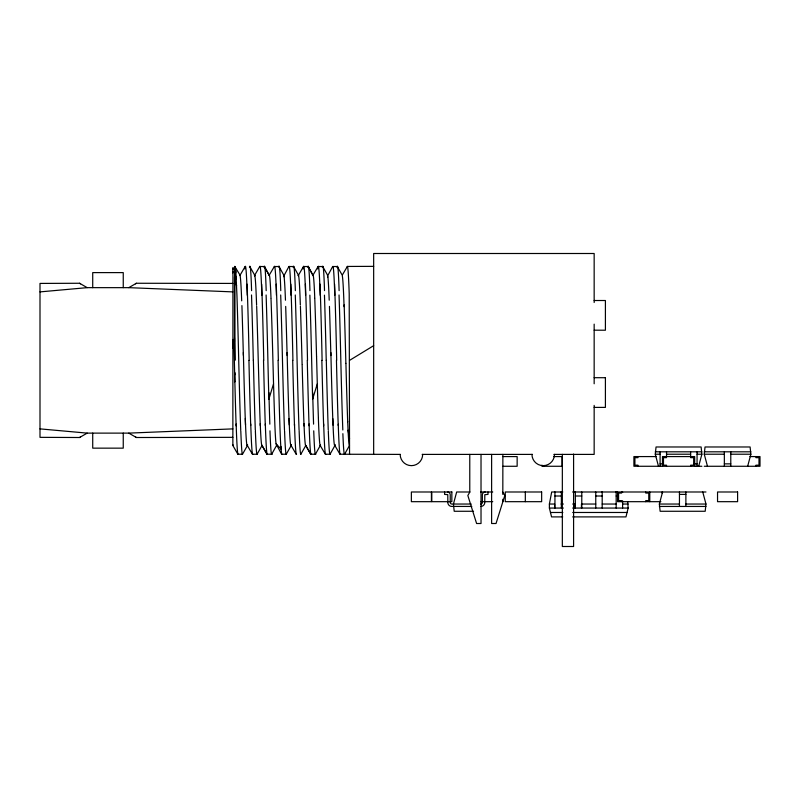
<?xml version="1.0" encoding="UTF-8"?>
<svg xmlns="http://www.w3.org/2000/svg" width="800" height="800" viewBox="0 0 800 800"><rect width="100%" height="100%" fill="white"/><g stroke="black" fill="none" stroke-linecap="round" stroke-linejoin="round"><path stroke-width="1.2" d="M232.86 348.19L232.92 339.63M233.9 341.62L234.87 381.92L234.68 372.42L234.87 374.81M232.87 272.93L232.93 271.28M232.86 269.56L233.06 267.5M232.87 269.42L232.93 268.25L232.86 445.52L237.86 454.23L242.5 454.23L247.55 445.33M658.49 466.27L655.28 454.22L656.05 446.98L701.12 446.98L701.88 454.22L698.67 466.27M707.48 466.27L704.26 454.22L705.03 446.98L750.1 446.98L750.87 454.22L747.66 466.27M702.75 491.99L705.97 504.04L705.2 511.27L660.13 511.27L659.36 504.04L662.57 491.99M562.72 516.9L551.56 516.9L549.39 508.06L549.39 504.04L551.68 491.99L562.81 491.99M627.69 501.63L628.15 508.06L625.98 516.9L572.65 516.9M232.86 445.52L232.86 444.61M268.88 399.14L273.54 383.8L272.81 356.6A85.25 0.91 88.5 0 0 271 298.48M316.56 356.65L317.3 383.84L312.64 399.14A94.08 0.91 88.7 0 1 311.65 360.38A94.08 0.91 88.7 0 0 309.87 295.14M240.29 275.56L234.87 266.63L234.48 267.58L235.87 271.86L236.94 295.28A94.08 0.91 88.7 0 1 238.72 360.38A94.08 0.92 88.7 0 0 240.73 429.99M260.24 423.65A85.24 2.21 89.4 0 0 262.02 445.51L267.03 454.23L271.67 454.23L276.79 445.06M304 423.69A85.24 2.21 89.4 0 0 305.78 445.51L310.78 454.23L315.43 454.23L320.55 445.06A85.25 2.2 -89.4 0 1 320.19 445.49L325.37 454.23L330.02 454.23A94.08 2.25 -89.7 0 0 330.33 454.15M262.02 445.53L257.09 454.23L252.44 454.23L247.18 445.24M291.3 445.32L286.26 454.23L281.61 454.23L276.09 443.85L280.96 448.98M300.84 454.23L305.78 445.53M330.02 454.23L335.06 445.32M254.44 275.66L259.74 266.53L264.38 266.53L269.54 275.86M298.2 275.66L303.49 266.53L308.14 266.53L313.3 275.87M239.93 275.41L245.15 266.53M270.99 297.95A85.25 2.2 89.4 0 0 269.18 275.25L274.32 266.53L278.97 266.53L284.05 275.56L288.91 266.53L293.55 266.53L298.56 275.35M314.75 298.02A85.24 2.2 89.4 0 0 312.93 275.24L318.08 266.53L322.72 266.53L327.81 275.56L332.66 266.53L337.31 266.53L342.32 275.35M342.53 274.67L347.16 266.81M349.55 360.38L373.66 345.67M232.86 283.42L136.39 283.26L128.78 287.66L87.18 287.65L40 291.89M80.5 283.79L79.58 283.26L40 283.42L40 437.35L79.58 437.51L87.18 433.12L128.79 433.12L232.86 428.88M135.47 283.79L136.39 283.26M79.58 437.51L80.5 436.97M480.84 506.45L481.29 506.42A4.02 4.02 0 0 0 484.75 502.96L484.8 494.7L488 494.4L488 491.99M373.66 266.36L347.47 266.44A94.08 2.2 89.4 0 1 349.2 293.78L349.55 454.4M135.47 436.97L136.39 437.51L232.86 437.35M594.16 300.51L605.41 300.51L605.41 330.22L594.16 330.18M594.16 377.69L605.41 377.72M594.16 407.4L605.41 407.4L605.41 377.69M655.28 451.81L701.88 451.81M704.26 451.81L750.87 451.81M655.28 454.22L660.1 454.22M666.53 454.22L690.63 454.22M697.06 454.22L701.88 454.22M704.26 454.22L724.35 454.22M730.78 454.22L750.87 454.22M400.31 454.4L339.96 454.23L334.7 445.25M422.14 454.4L532.5 454.4M553.93 454.4L594.16 454.4L594.16 405.4M502.99 456.58L517.15 456.58L517.15 466.27L502.99 466.27M553.8 456.58L562.06 456.58L562.06 466.27L542 466.27L542 465.19M656.04 456.58L633.9 456.58L633.9 466.27L701.88 466.27M749.94 456.58L760 456.58L760 466.27L704.26 466.27M660.1 463.86L663.31 463.86M693.85 463.86L697.06 463.86M724.35 463.86L730.78 463.86M469.92 491.99L456.66 491.99L453.44 504.04L454.21 511.27L473.55 511.27M480.67 491.99L492.75 491.99M572.61 491.99L705.97 491.99M679.45 494.4L685.88 494.4M554.94 496L561.37 496M575.35 496L581.78 496M595.76 496L602.19 496M616.17 496L618.32 496M480.67 501.68L492.75 501.68M660.87 501.68L617.57 501.68L617.57 491.99M471.21 504.04L451.84 504.04A1.61 1.61 0 0 1 450.23 502.43L450.23 494.8A2.81 2.81 0 0 0 447.42 491.99M549.39 504.04L554.62 504.04L554.62 508.06M561.05 504.04L563.38 504.04M572.7 504.04L575.03 504.04L575.03 508.06M595.76 504.04L581.46 504.04L581.46 508.06M602.19 504.04L616.17 504.04M622.6 504.04L628.15 504.04M659.36 504.04L679.45 504.04M685.88 504.04L705.97 504.04M471.81 506.45L451.31 506.42A4.02 4.02 0 0 1 447.85 502.96L447.78 494.65L444.6 494.4L444.6 491.99M659.36 506.45L705.97 506.45M549.39 508.06L563.38 508.06M572.7 508.06L628.15 508.06M550.48 512.48L562.83 512.48M572.71 512.48L627.06 512.48M128.79 287.65L232.86 291.89M40 428.88L87.18 433.12M87.18 287.65L79.58 283.26M128.79 433.12L136.39 437.51M236.6 285.69L234.87 281.42L236.24 277.81L234.87 274.07L234.48 271.14L235.54 268.3L234.48 266.4L235.22 266.55L235.87 271.86L234.48 276.96L234.48 341.58M290.94 445.24L296.2 454.23M502.87 492.17L504.8 495.51L496.04 523.51L491.62 523.51L491.62 454.4M305.45 444.95L310.78 454.23M261.69 444.94L267.03 454.23M254.8 275.34L249.8 266.53A94.08 2.25 89.7 0 1 251.59 290.66M308.14 266.53L312.93 275.26M269.18 275.26L264.38 266.53A94.08 2.25 89.7 0 1 266.18 290.66M347.69 421.55L348.06 430.26L349.55 438.68M234.48 337.78L234.87 360.38L234.87 266.63M755.97 456.58L755.97 457.66L758.99 457.66L758.99 465.19L755.97 465.19L755.97 466.27M730.78 451.81L730.78 466.27M724.35 451.81L724.35 466.27M697.06 451.81L697.06 466.27M694.68 466.27L694.68 456.58L662.48 456.58L662.48 466.27M690.63 451.81L690.63 455.82M690.66 456.58L690.66 457.66L693.68 457.66L693.68 465.19L690.66 465.19L690.63 466.27M685.88 491.99L685.88 506.45M679.45 491.99L679.45 506.45M666.53 451.81L666.53 455.82M666.5 456.58L666.5 457.66L663.48 457.66L663.48 465.19L666.5 465.19L666.53 466.27M662.08 491.99L662.08 493.06M660.1 451.81L660.1 466.27M649.78 491.99L649.78 501.68M645.75 491.99L645.75 493.06L648.77 493.06L648.77 500.6L645.75 500.6L645.75 501.68M637.93 456.58L637.93 457.66L634.91 457.66L634.91 465.19L637.93 465.19L637.93 466.27M622.6 491.99L622.6 492.49M622.6 500.77L622.6 508.06M622.28 491.99L622.28 492.49M621.6 491.99L621.6 493.06L618.58 493.06L618.58 500.6L621.6 500.6L621.6 501.68M616.17 491.99L616.17 508.06M615.85 491.99L615.85 492.49M602.19 491.99L602.19 508.06M601.87 491.99L601.87 492.49M595.76 491.99L595.76 508.06M595.44 491.99L595.44 492.49M594.16 302.51L594.16 253.5L373.66 253.5L373.66 454.4M594.16 324.14L594.16 383.77M581.78 491.99L581.78 508.06M581.46 491.99L581.46 492.49M575.35 491.99L575.35 508.06M575.03 491.99L575.03 492.49M573.59 454.06L573.59 546.5L562.34 546.5L562.34 454.38M561.37 491.99L561.37 508.06M561.05 491.99L561.05 492.49M554.94 491.99L554.94 508.06M554.62 491.99L554.62 492.49M525.32 491.99L525.32 501.68M502.87 454.4L502.82 494.41M502.82 499.26L502.82 501.68M481.02 454.4L481.02 523.51L476.6 523.51L467.84 495.51L469.77 492.17L469.77 454.4M123.25 287.66L123.25 272.61L92.72 272.61L92.72 287.66M123.25 433.11L123.25 448.15L92.72 448.15L92.72 433.11M236.13 425.86A94.08 0.92 88.7 0 1 234.87 382.03M336.96 267.29A94.08 2.14 -89.4 0 1 337.31 266.38M332.67 267.03A94.08 2.23 89.5 0 1 334.77 295.3M337.31 266.56A94.08 2.25 89.7 0 1 339.11 290.66M339.04 294.98A94.08 0.92 88.7 0 1 340.82 360.38A94.08 0.92 88.7 0 0 342.82 429.99M334.58 284.16A94.08 1.23 88.8 0 1 336.68 360.38M338.22 425.51A94.08 0.91 88.7 0 1 336.45 360.38M347.16 267.29A94.08 2.14 -89.4 0 1 347.48 266.36M244.82 268.94A94.08 2.2 -89.4 0 1 245.5 266.55M249.45 267.29A94.08 2.14 -89.4 0 1 249.8 266.38M245.49 266.41A94.08 2.23 89.5 0 1 247.26 295.27M251.52 294.98A94.08 0.92 88.7 0 1 253.31 360.38M247.07 284.16A94.08 1.23 88.8 0 1 249.17 360.38M250.71 425.51A94.08 0.91 88.7 0 1 248.93 360.38M255.31 429.99A94.08 0.92 88.7 0 1 253.38 360.38M264.03 267.29A94.08 2.14 -89.4 0 1 264.38 266.38M259.73 266.78A94.08 2.2 -89.4 0 1 260.08 266.55M260.08 266.41A94.08 2.23 89.5 0 1 261.85 295.27M266.11 294.98A94.08 0.92 88.7 0 1 267.9 360.38A94.08 0.92 88.7 0 0 268.88 399.37M261.66 284.16A94.08 1.23 88.8 0 1 263.75 360.38M265.3 425.51A94.08 0.91 88.7 0 1 263.52 360.38M278.62 266.95A94.08 2.2 -89.4 0 1 278.97 266.45A94.08 2.25 89.7 0 1 280.77 290.66M274.32 266.78A94.08 2.2 -89.4 0 1 274.67 266.55M274.66 266.41A94.08 2.23 89.5 0 1 276.43 295.27M280.69 294.98A94.08 0.92 88.7 0 1 282.48 360.38A94.08 0.92 88.7 0 0 284.48 429.99M276.24 284.16A94.08 1.23 88.8 0 1 278.34 360.38M278.1 360.38A94.08 0.91 88.7 0 0 279.88 425.51A94.08 2.2 89.4 0 0 280.96 448.93M293.2 267.29A94.08 2.14 -89.4 0 1 293.55 266.38M288.91 267.04A94.08 2.23 89.5 0 1 291.02 295.27M293.55 266.56A94.08 2.25 89.7 0 1 295.35 290.66M295.28 294.98A94.08 0.92 88.7 0 1 297.07 360.38A94.08 0.92 88.7 0 0 299.07 429.99M290.83 284.16A94.08 1.23 88.8 0 1 292.92 360.38M294.47 425.51A94.08 0.91 88.7 0 1 292.69 360.38M303.16 268.98A94.08 2.19 -89.4 0 1 303.84 266.54M307.79 267.29A94.08 2.14 -89.4 0 1 308.14 266.38M308.14 266.57A94.08 2.25 89.7 0 1 309.94 290.6M303.83 266.41A94.08 2.23 89.5 0 1 305.6 295.3M305.41 284.1A94.08 1.23 88.8 0 1 307.51 360.38M309.06 425.75A94.08 0.92 88.7 0 1 307.27 360.38M317.75 268.98A94.08 2.19 -89.4 0 1 318.42 266.54M322.38 267.29A94.08 2.14 -89.4 0 1 322.72 266.38M322.72 266.57A94.08 2.25 89.7 0 1 324.52 290.6M318.42 266.41A94.08 2.23 89.5 0 1 320.19 295.3M324.45 295.14A94.08 0.91 88.7 0 1 326.23 360.38M320 284.1A94.08 1.23 88.8 0 1 322.1 360.38M323.64 425.75A94.08 0.92 88.7 0 1 321.85 360.38M328.24 429.82A94.08 0.91 88.7 0 1 326.31 360.38M238.2 454.22A94.08 2.2 89.4 0 1 236.15 424.02M242.5 454.39A94.08 2.14 89.4 0 1 240.8 430.83M252.79 454.22A94.08 2.2 89.4 0 1 250.74 424.02M257.09 454.39A94.08 2.14 89.4 0 1 255.38 430.83M269.83 424.16A94.07 0.91 88.7 0 1 268.9 392.59M267.37 454.22A94.08 2.2 89.4 0 1 265.32 424.02M271.68 454.39A94.08 2.14 89.4 0 1 269.97 430.83M271.99 454.14A94.08 2.25 -89.7 0 1 271.67 454.2M286.26 454.39A94.08 2.14 89.4 0 1 284.56 430.83M281.96 454.39A94.08 2.2 89.4 0 1 280.96 446.44M296.55 454.22A94.08 2.2 89.4 0 1 294.49 424.02M300.85 454.39A94.08 2.14 89.4 0 1 299.14 430.83M313.58 424.14A94.07 0.91 88.7 0 1 312.66 392.58M311.13 454.22A94.08 2.19 89.4 0 1 309.08 423.93M315.43 454.39A94.08 2.14 89.4 0 1 313.73 430.84M315.75 454.15A94.08 2.25 -89.7 0 1 315.43 454.19M325.72 454.22A94.08 2.19 89.4 0 1 323.67 423.93M330.02 454.39A94.08 2.14 89.4 0 1 328.31 430.84M422.68 454.4A11.25 11.25 0 0 1 411.42 465.65A11.25 11.25 0 0 1 400.17 454.4M554.47 454.4A11.25 11.25 0 0 1 543.22 465.66A11.25 11.25 0 0 1 531.96 454.4M340.3 454.19A94.08 2.2 89.4 0 1 338.25 424.24M342.87 433.67A94.08 2.2 89.4 0 0 344.47 454.4L349.48 445.56A85.25 2.2 89.4 0 1 348.06 430.2M276.8 444.97A85.25 2.2 -89.4 0 1 276.43 445.48M276.09 444.05A85.25 2.2 89.4 0 1 274.61 418.11M347.69 421.75A85.25 0.92 88.5 0 1 345.91 363.38M274.62 417.74A85.24 0.91 88.5 0 1 273.54 383.86M344.15 304.92A85.25 0.87 88.5 0 1 345.87 363.26M342.32 275.89A85.24 2.14 89.3 0 1 344.07 306.65M335.07 444.48A85.24 2.09 -89.3 0 1 334.7 445.56A85.25 2.24 89.5 0 1 332.82 418.64M260.28 425.63A85.25 0.97 88.5 0 1 258.39 364.83M333.01 425.1A85.24 1.1 88.6 0 1 330.88 352.58M256.66 306.25A85.25 0.82 88.5 0 1 258.35 364.31M329.44 306.38A85.24 0.66 88.5 0 1 330.88 355.56M254.8 275.54A85.25 2.14 89.3 0 1 256.59 305.12M327.82 276.52A85.25 2.03 89.2 0 1 329.21 300.2M254.44 275.23A85.24 2.22 -89.5 0 1 254.79 275.95M327.45 275.33A85.25 2.25 -89.6 0 1 327.79 277.14M247.55 444.55A85.24 2.1 -89.3 0 1 247.18 445.55M247.19 445.56A85.24 2.23 89.5 0 1 245.31 418.45M320.19 445.49A85.24 2.2 89.4 0 1 318.37 418.01M245.5 424.94A85.24 1.1 88.6 0 1 243.36 352.49M318.38 417.66A85.25 0.91 88.5 0 1 317.3 383.84M241.91 305.6A85.24 0.67 88.5 0 1 243.37 355.39M314.76 298.38A85.24 0.91 88.5 0 1 316.55 356.7M239.93 275.22A85.24 2.04 89.2 0 1 241.69 300.83M304.04 425.95A85.25 0.98 88.5 0 1 302.15 364.9M300.41 306.27A85.24 0.82 88.5 0 1 302.11 364.35M298.56 275.52A85.25 2.15 89.3 0 1 300.35 304.95M298.2 275.24A85.24 2.22 -89.5 0 1 298.55 275.94M291.31 444.56A85.25 2.1 -89.3 0 1 290.94 445.55M290.94 445.56A85.24 2.23 89.5 0 1 289.07 418.48M289.25 424.9A85.24 1.1 88.6 0 1 287.12 352.55M285.68 306.41A85.24 0.66 88.5 0 1 287.12 355.53M284.06 276.52A85.25 2.03 89.2 0 1 285.46 300.2M283.69 275.25A85.25 2.25 -89.6 0 1 284.03 276.78M480.77 504.04A1.61 1.61 0 0 0 482.37 502.43L482.37 494.8A2.81 2.81 0 0 1 485.19 491.99M431.42 491.99L411.37 491.99L411.37 501.68L431.42 501.68L431.42 491.99M451.84 491.99L431.78 491.99L431.78 501.68L451.84 501.68L451.84 491.99M541.65 491.99L505.26 491.99L505.26 501.68L541.65 501.68L541.65 491.99M737.6 491.99L717.54 491.99L717.54 501.68L737.6 501.68L737.6 491.99"/></g></svg>
